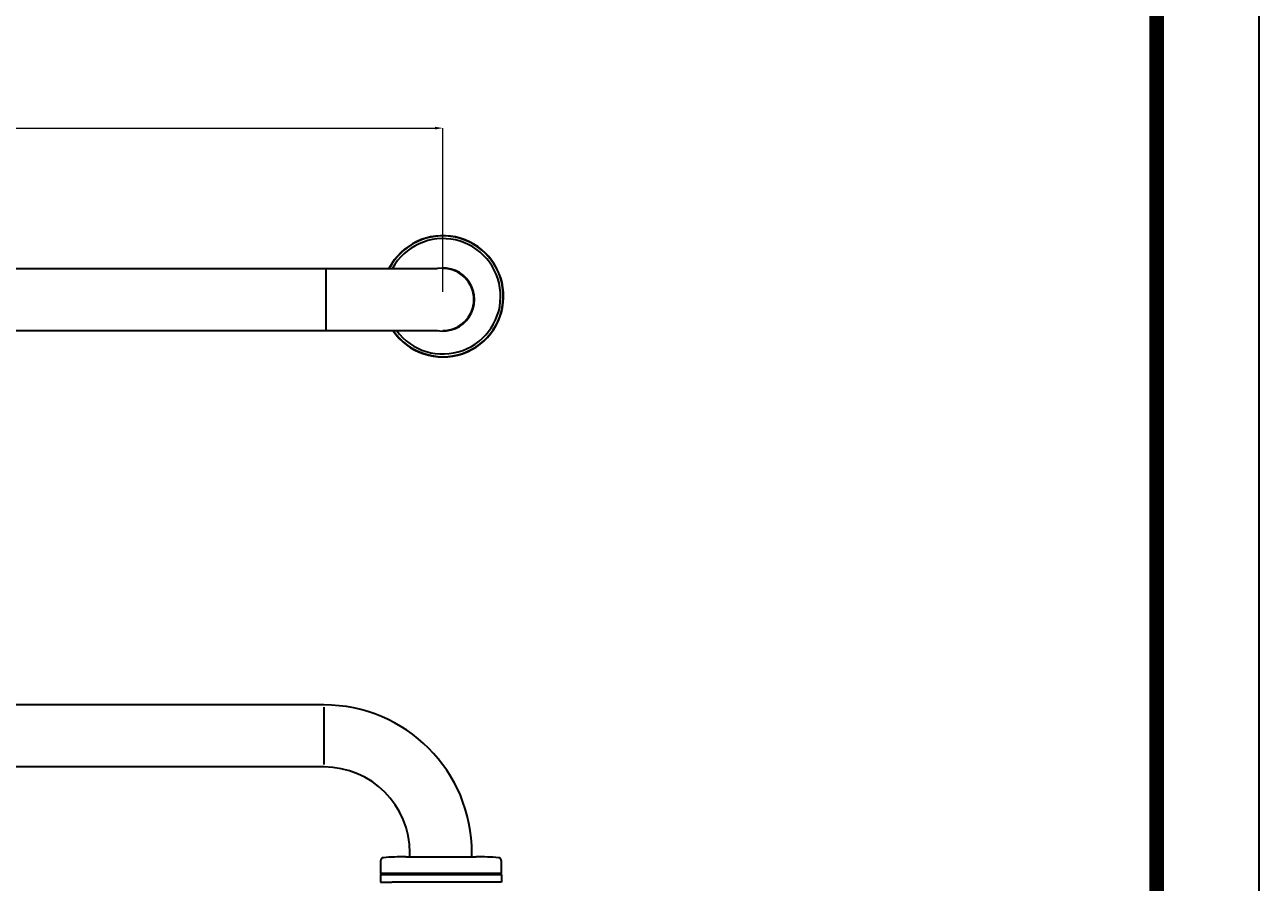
# Model space of a CAD drawing. Header units: millimetres. Extents: x 6283 to 9538, y -1821 to 564.
# Drawn here: x 8905 to 9538, y -555 to -116 of the extents above; entities that cross this region are included whole.
import ezdxf

# ---------------------------------------------------------------- set-up
doc = ezdxf.new("R2010")
doc.units = ezdxf.units.MM
doc.styles.add('Daelim Dimension', font='\x7f\x7f\x7f\x7f.TTF')
doc.dimstyles.new('DEFAULT', dxfattribs={"dimscale": 2, "dimtxt": 2, "dimasz": 2, "dimexe": 0, "dimexo": 2, "dimgap": 1, "dimtad": 1, "dimdec": 1, "dimzin": 9, "dimdsep": 46, "dimtxsty": 'Daelim Dimension', "dimcen": 0.5, "dimclrd": 252, "dimclre": 252, "dimclrt": 3, "dimadec": 1, "dimazin": 0, "dimtfac": 1, "dimtdec": 1, "dimtix": 1, "dimtmove": 0, "dimatfit": 3, "dimfxl": 0, "dimtolj": 1, "dimtzin": 1, "dimlwd": 9, "dimlwe": 9, "dimarcsym": 0})

# ---------------------------------------------------------------- blocks, each defined once
blk = doc.blocks.new('*D18')
at = {"color": 5, "lineweight": 9}
for p, q in [((8518.44, -252.7), (8518.44, -168.82)), ((8522.44, -168.82), (9115.44, -168.82)), ((9119.44, -252.7), (9119.44, -168.82))]:
    blk.add_line(p, q, dxfattribs=at)
at = {"color": 5}
for points in [[(8522.44, -168.15), (8522.44, -169.48), (8518.44, -168.82)], [(9115.44, -168.15), (9115.44, -169.48), (9119.44, -168.82)]]:
    blk.add_solid(points, dxfattribs=at)
at = {"layer": 'Defpoints', "color": 0}
for p in [(9119.44, -168.82), (8518.44, -256.7), (9119.44, -256.7)]:
    blk.add_point(p, dxfattribs=at)
at = {"color": 7, "insert": (8809.89, -145.04), "char_height": 40, "attachment_point": 5, "style": 'Daelim Dimension'}
blk.add_mtext('\\A1;601', dxfattribs=at)

msp = doc.modelspace()

# ---------------------------------------------------------------- linework, layer by layer
at = {"color": 7, "linetype": 'Continuous'}
for p, q in [((8726.35, -240.8), (9116.61, -240.8)), ((9059.44, -240.8), (9059.44, -272.6)), ((8735.24, -272.6), (9116.61, -272.6)), ((9058.44, -464.54), (8818.44, -464.54)), ((9058.44, -465.74), (9058.44, -495.14)), ((9058.44, -496.34), (8818.44, -496.34)), ((9100.36, -542.44), (9118.44, -542.44)), ((9102.54, -542.44), (9102.54, -540.44)), ((9118.44, -542.44), (9136.51, -542.44)), ((9134.34, -542.44), (9134.34, -540.44)), ((9087.53, -544.37), (9087.53, -550.95)), ((9149.35, -544.37), (9149.35, -550.95)), ((9087.38, -551.51), (9087.38, -555.44)), ((9087.38, -555.44), (9093.32, -555.44)), ((9149.49, -555.44), (9093.49, -555.44)), ((9149.49, -551.51), (9149.49, -555.44))]:
    msp.add_line(p, q, dxfattribs=at)
for p, q in [((9087.38, -551.51), (9149.49, -551.51)), ((9149.35, -550.95), (9087.53, -550.95))]:
    msp.add_line(p, q)
at = {"color": 2, "linetype": 'Continuous'}
for p, q in [((9087.38, -555.3), (9087.45, -555.44)), ((9144.97, -555.44), (9144.89, -555.43))]:
    msp.add_line(p, q, dxfattribs=at)
at = {"ltscale": 0.5}
msp.add_lwpolyline([(6282.91, -1820.52), (9537.91, -1820.52), (9537.91, 564.48), (6282.91, 564.48)], close=True, dxfattribs=at)
at = {"color": 5, "linetype": 'ByBlock', "lineweight": 200, "const_width": 7.5}
msp.add_lwpolyline([(6335.25, -1718.4), (9485.25, -1718.4), (9485.25, 509.1), (6335.25, 509.1)], close=True, dxfattribs=at)
at = {"color": 7, "linetype": 'Continuous'}
for points in [[(9088.92, -542.87), (9088.64, -542.92), (9088.38, -543.01), (9088.14, -543.16), (9087.93, -543.34), (9087.76, -543.57), (9087.63, -543.82), (9087.55, -544.09), (9087.53, -544.37)], [(9100.36, -542.44), (9098.93, -542.45), (9097.5, -542.47), (9096.06, -542.5), (9094.63, -542.55), (9093.2, -542.61), (9091.77, -542.68), (9090.34, -542.77), (9088.92, -542.87)], [(9147.96, -542.87), (9146.53, -542.77), (9145.1, -542.68), (9143.67, -542.61), (9142.24, -542.55), (9140.81, -542.5), (9139.38, -542.47), (9137.94, -542.45), (9136.51, -542.44)], [(9149.35, -544.37), (9149.32, -544.09), (9149.24, -543.82), (9149.12, -543.57), (9148.95, -543.34), (9148.74, -543.16), (9148.5, -543.01), (9148.23, -542.92), (9147.96, -542.87)], [(9087.53, -550.95), (9087.62, -551.04), (9087.68, -551.16), (9087.67, -551.29), (9087.61, -551.4), (9087.51, -551.48), (9087.38, -551.51)], [(9149.49, -551.51), (9149.37, -551.48), (9149.26, -551.4), (9149.2, -551.29), (9149.2, -551.16), (9149.25, -551.04), (9149.35, -550.95)]]:
    msp.add_lwpolyline(points, dxfattribs=at)
for centre, radius, start, end in [((9119.44, -255.05), 31.1, 214.3643, 152.73832), ((9119.44, -255.05), 30.95, 214.54846, 152.5996), ((9119.44, -255.05), 29.57, 216.4217, 151.19641), ((9119.44, -256.7), 15.9, 270, 90), ((9058.44, -540.44), 75.9, 0, 90), ((9058.44, -540.44), 44.1, 0, 90)]:
    msp.add_arc(centre, radius, start, end, dxfattribs=at)
msp.add_arc((9119.44, -256.7), 16.15, 259.90553, 100.09447)

# ---------------------------------------------------------------- dimensions: what is measured, and where the dimension line sits
at = {"color": 5}
dim = msp.add_linear_dim(base=(9119.44, -168.82), p1=(8518.44, -256.7), p2=(9119.44, -256.7), dimstyle='DEFAULT', override={"dimtxt": 20, "dimclrd": 5, "dimclre": 5, "dimclrt": 7}, dxfattribs=at)
dim.commit()
dim.dimension.update_dxf_attribs({"geometry": '*D18', "text_midpoint": (8809.89, -168.82), "dimtype": 160})

doc.saveas('drawing.dxf')
